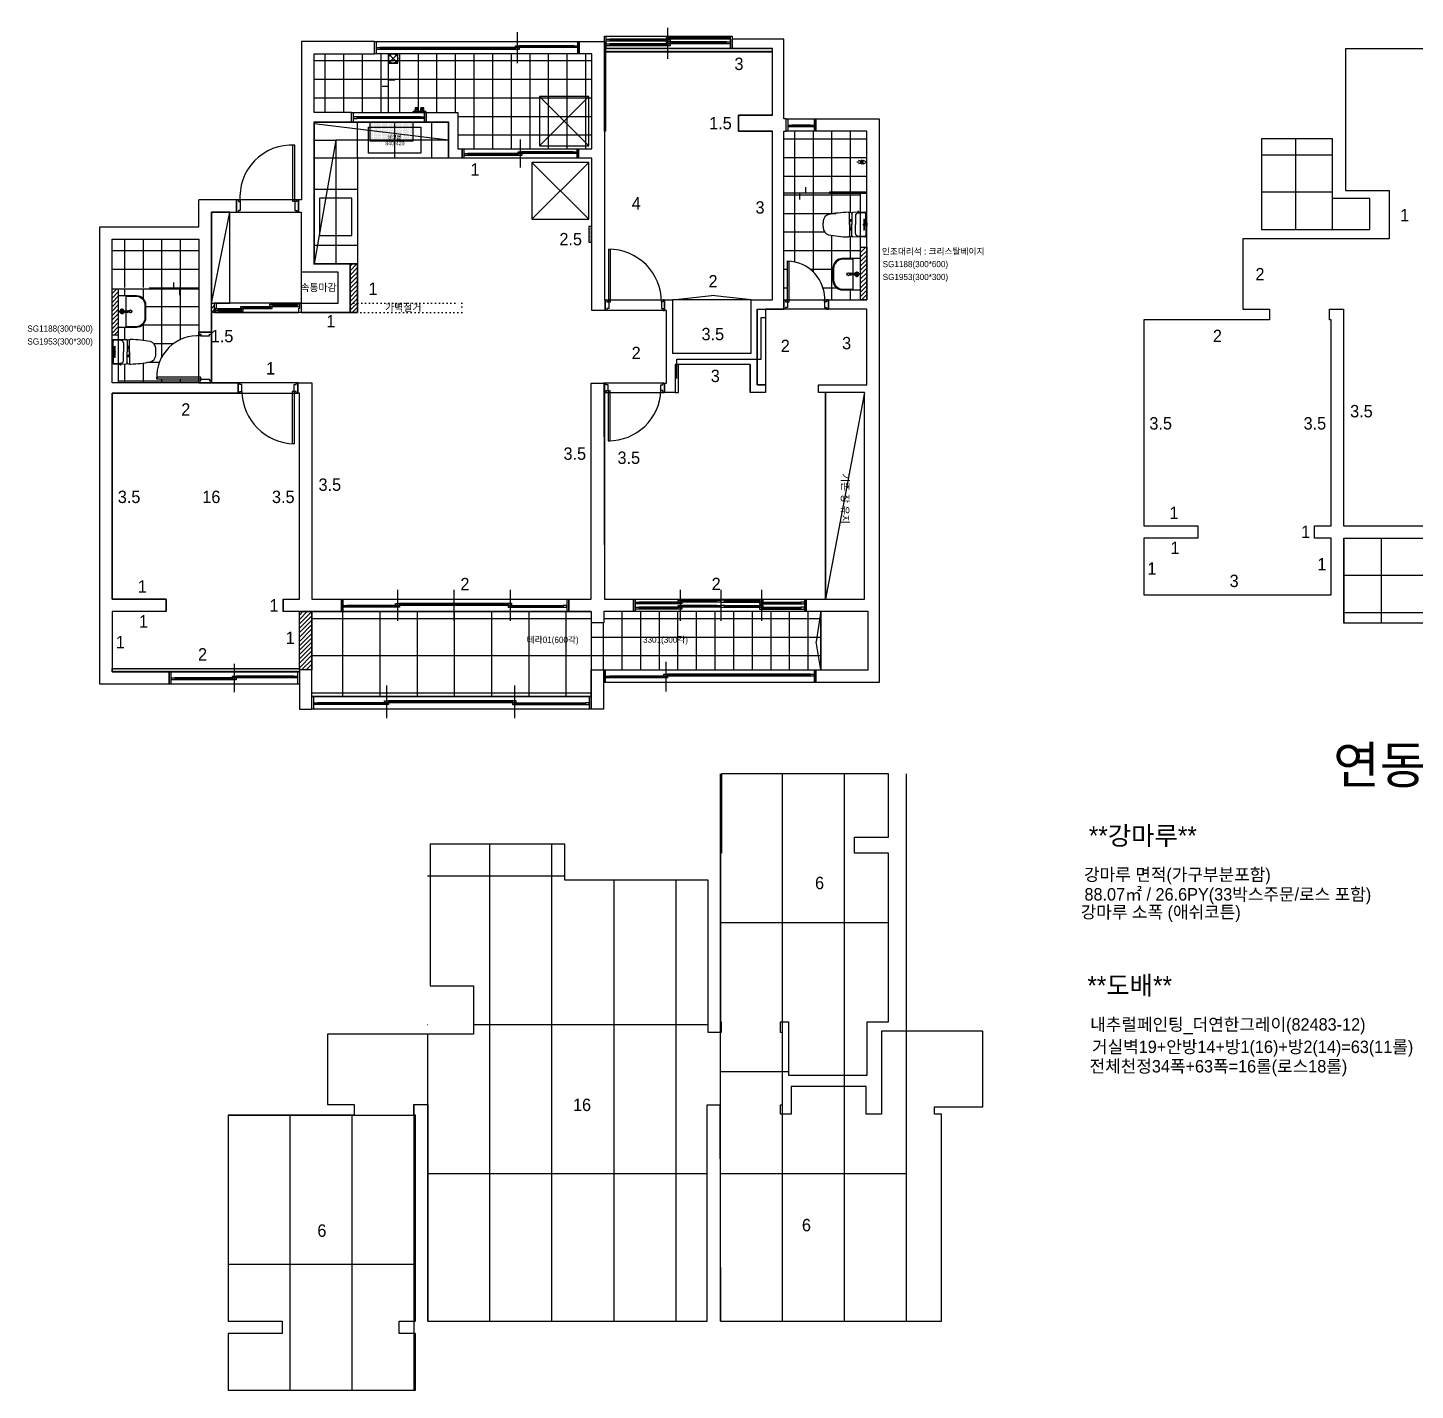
# Model space of a CAD drawing. Header units: inches. Extents: x 88414 to 587042, y -693500 to 27778.
# Drawn here: x 113839 to 136204, y -27474 to -5506 of the extents above; entities that cross this region are included whole.
import ezdxf
from ezdxf.enums import TextEntityAlignment as Align

# ---------------------------------------------------------------- set-up
doc = ezdxf.new("R2010")
doc.units = ezdxf.units.IN
doc.header["$LTSCALE"] = 50
doc.header["$MEASUREMENT"] = 0
for name, pattern in [('DOT', [0.25, 0, -0.25]), ('HID', [2.5, 1.5, -1]), ('HIDDEN', [0.375, 0.25, -0.125])]:
    doc.linetypes.add(name, pattern=pattern)
for name, color, linetype in [('03-TEXT', 3, 'Continuous'), ('03-WAL NEW', 3, 'Continuous'), ('06-FUR', 6, 'Continuous'), ('06-LIGHT', 4, 'Continuous'), ('BATH', 4, 'Continuous'), ('CO-BATH', 6, 'Continuous'), ('fin', 5, 'Continuous'), ('HL', 6, 'HIDDEN'), ('TOILET-1', 6, 'Continuous'), ('면적', 3, 'Continuous'), ('욕실설비', 3, 'Continuous')]:
    doc.layers.add(name, color=color, linetype=linetype)
doc.styles.add('코레일둥고', font='Korail_Round_Gothic_Medium.ttf')
doc.linetypes.add('ZIGZAG', pattern='A,0.0001,-0.2,[131,ltypeshp.shx,S=0.2,R=0,X=-0.2,Y=0],-0.4,[131,ltypeshp.shx,S=0.2,R=180,X=0.2,Y=0],-0.2', length=0.8001)
pattern_1 = [(0, (-117097.75, 801.26), (0, 300), [])]
pattern_2 = [(90, (-117097.75, 801.26), (-300, 2e-14), [])]
pattern_3 = [(45, (-117097.753, 801.26), (-35.35534, 35.35534), [])]

# ---------------------------------------------------------------- blocks, each defined once
blk = doc.blocks.new('A$C004A4CAE')
at = {"layer": 'fin', "color": 6}
for p, q in [((0, 0), (0, 5)), ((200, 15), (10, 15)), ((36, 69), (36, 70)), ((84, 69), (36, 69)), ((51, 63), (36, 63)), ((51, 57), (36, 57)), ((51, 51), (36, 51)), ((36, 23), (36, 45)), ((84, 45), (36, 45)), ((82, 72), (38, 72)), ((82, 21), (38, 21)), ((43, 15), (43, 21)), ((84, 63), (69, 63)), ((84, 57), (69, 57)), ((84, 51), (69, 51)), ((77, 15), (77, 21)), ((84, 69), (84, 70)), ((84, 23), (84, 45)), ((126, 69), (126, 70)), ((174, 69), (126, 69)), ((141, 63), (126, 63)), ((141, 57), (126, 57)), ((141, 51), (126, 51)), ((174, 45), (126, 45)), ((126, 23), (126, 45)), ((172, 72), (128, 72)), ((172, 21), (128, 21)), ((133, 15), (133, 21)), ((174, 63), (159, 63)), ((174, 57), (159, 57)), ((174, 51), (159, 51)), ((167, 15), (167, 21)), ((174, 69), (174, 70)), ((174, 23), (174, 45)), ((210, 0), (210, 5))]:
    blk.add_line(p, q, dxfattribs=at)
for centre, radius, start, end in [((10, 5), 10, 90, 180), ((36, 66), 3, 90, 270), ((36, 60), 3, 90, 270), ((36, 54), 3, 90, 270), ((36, 48), 3, 90, 270), ((38, 70), 2, 90, 180), ((38, 23), 2, 180, 270), ((51, 66), 3, 90, 270), ((51, 60), 3, 90, 270), ((51, 54), 3, 90, 270), ((51, 48), 3, 90, 270), ((69, 66), 3, 270, 90), ((69, 60), 3, 270, 90), ((69, 54), 3, 270, 90), ((69, 48), 3, 270, 90), ((82, 70), 2, 0, 90), ((82, 23), 2, 270, 0), ((84, 66), 3, 270, 90), ((84, 60), 3, 270, 90), ((84, 54), 3, 270, 90), ((84, 48), 3, 270, 90), ((126, 66), 3, 90, 270), ((126, 60), 3, 90, 270), ((126, 54), 3, 90, 270), ((126, 48), 3, 90, 270), ((128, 70), 2, 90, 180), ((128, 23), 2, 180, 270), ((141, 66), 3, 90, 270), ((141, 60), 3, 90, 270), ((141, 54), 3, 90, 270), ((141, 48), 3, 90, 270), ((159, 66), 3, 270, 90), ((159, 60), 3, 270, 90), ((159, 54), 3, 270, 90), ((159, 48), 3, 270, 90), ((172, 70), 2, 0, 90), ((172, 23), 2, 270, 0), ((174, 66), 3, 270, 90), ((174, 60), 3, 270, 90), ((174, 54), 3, 270, 90), ((174, 48), 3, 270, 90), ((200, 5), 10, 0, 90)]:
    blk.add_arc(centre, radius, start, end, dxfattribs=at)
blk = doc.blocks.new('A$C4B2D31F0')
for p, q in [((169, 707), (217, 707)), ((193, 707), (193, 716))]:
    blk.add_line(p, q)
at = {"layer": 'fin', "color": 4}
for p, q in [((185, 691), (20, 691)), ((37, 692), (25, 692)), ((37, 692), (50, 692)), ((201, 691), (366, 691)), ((13, 466), (193, 466)), ((48, 524), (193, 524)), ((338, 524), (193, 524)), ((373, 466), (193, 466)), ((193, 427), (14, 427)), ((193, 427), (372, 427))]:
    blk.add_line(p, q, dxfattribs=at)
for points in [[(20, 691), (8, 691, 0.421209), (-7, 676), (-2, 481, 0.001659)], [(366, 691), (378, 691, -0.421209), (393, 676), (388, 481, -0.001659)], [(13, 466, 0.371724), (-2, 451, 0.003515), (-1, 420, 0.320541)], [(373, 466, -0.371724), (388, 451, -0.003515), (387, 420, -0.320541)]]:
    blk.add_lwpolyline(points, format="xyb", dxfattribs=at)
for centre, radius, start, end in [((20, 675), 16, 90, 179.3116), ((1004, 663), 1000, 179.3116, 185.9437), ((25, 707), 15, 180, 270), ((50, 707), 15, 270, 0), ((366, 675), 16, 0.6884, 90), ((-618, 663), 1000, 354.0563, 0.6884), ((13, 481), 15, 181.3651, 270), ((49, 564), 40, 185.9437, 267.5129), ((336, 564), 40, 272.4871, 354.0563), ((373, 481), 15, 270, 358.6349), ((14, 407), 20, 90, 182.3333), ((2198, 496), 2206, 182.3333, 190.6081), ((-1812, 496), 2206, 349.3919, 357.6667), ((372, 407), 20, 357.6667, 90), ((149, 129), 126, 198.2964, 263.4241), ((193, 406), 406, 261.6993, 270), ((193, 406), 406, 270, 278.3007), ((237, 129), 126, 276.5759, 341.7036)]:
    blk.add_arc(centre, radius, start, end, dxfattribs=at)
at = {"layer": 'HL', "linetype": 'Continuous'}
for p, q in [((169, 697), (169, 707)), ((169, 697), (217, 697)), ((186, 693), (181, 697)), ((182, 686), (186, 693)), ((187, 651), (182, 686)), ((182, 686), (204, 686)), ((186, 693), (200, 693)), ((199, 651), (204, 686)), ((200, 693), (205, 697)), ((204, 686), (200, 693)), ((217, 697), (217, 707)), ((-16, 577), (-16, 565)), ((-12, 581), (-5, 581)), ((-12, 561), (-4, 561)), ((106, 666), (184, 666)), ((106, 659), (185, 659)), ((187, 651), (199, 651)), ((200, 659), (279, 659)), ((201, 666), (279, 666)), ((193, 434), (147, 434)), ((193, 434), (239, 434))]:
    blk.add_line(p, q, dxfattribs=at)
for points in [[(110, 427), (110, 451, -0.414214), (114, 455), (131, 455, -0.414214), (135, 451), (135, 435), (135, 427)], [(276, 427), (276, 451, 0.414214), (272, 455), (255, 455, 0.414214), (251, 451), (251, 435), (251, 427)], [(135, 435), (145, 435, -0.414214), (147, 433), (147, 427)], [(251, 435), (241, 435, 0.414214), (239, 433), (239, 427)]]:
    blk.add_lwpolyline(points, format="xyb", dxfattribs=at)
for centre in [(123, 441), (263, 441)]:
    blk.add_circle(centre, 8, dxfattribs=at)
for centre, radius, start, end in [((-12, 577), 4, 90, 180), ((-12, 565), 4, 180, 270), ((106, 663), 3.5, 90, 270), ((279, 663), 3.5, 270, 90)]:
    blk.add_arc(centre, radius, start, end, dxfattribs=at)
blk = doc.blocks.new('B-003')
blk.add_line((0, 0), (0, -65))
at = {"layer": 'CO-BATH'}
for p, q in [((-252, 0), (-252, -295)), ((252, 0), (-252, 0)), ((252, -295), (252, 0)), ((-102, -445), (102, -445))]:
    blk.add_line(p, q, dxfattribs=at)
at = {"layer": 'CO-BATH', "color": 8}
for p, q in [((-242, -120), (-242, -285)), ((242, -120), (-242, -120)), ((-15, -156), (-15, -161)), ((-15, -161), (14, -161)), ((-14, -151), (-14, -156)), ((-13, -60), (-13, -151)), ((12, -60), (12, -151)), ((13, -151), (13, -156)), ((14, -156), (14, -161)), ((242, -285), (242, -120)), ((-92, -435), (92, -435))]:
    blk.add_line(p, q, dxfattribs=at)
at = {"layer": 'CO-BATH', "color": 251}
for p, q in [((-15, -156), (14, -156)), ((-14, -151), (13, -151))]:
    blk.add_line(p, q, dxfattribs=at)
at = {"layer": 'CO-BATH', "color": 8}
blk.add_circle((0, -195), 25, dxfattribs=at)
at = {"layer": 'CO-BATH', "color": 251}
blk.add_circle((0, -195), 20, dxfattribs=at)
at = {"layer": 'CO-BATH', "color": 8}
for centre, radius, start, end in [((0, -60), 35, 290.9248, 249.0751), ((0, -60), 12.5, 360, 180), ((-92, -285), 150, 180, 270), ((92, -285), 150, 270, 0)]:
    blk.add_arc(centre, radius, start, end, dxfattribs=at)
at = {"layer": 'CO-BATH', "color": 251}
for radius, start, end in [(30, 294.6243, 245.3757), (25, 300, 240), (18, 313.9829, 226.017)]:
    blk.add_arc((0, -60), radius, start, end, dxfattribs=at)
at = {"layer": 'CO-BATH'}
for centre, start, end in [((-102, -295), 180, 270), ((102, -295), 270, 0)]:
    blk.add_arc(centre, 150, start, end, dxfattribs=at)
blk = doc.blocks.new('B-803S')
at = {"layer": 'CO-BATH'}
for p, q in [((7.5, 580), (7.5, 20)), ((12.5, 580), (12.5, 20))]:
    blk.add_line(p, q, dxfattribs=at)
at = {"layer": 'CO-BATH', "color": 8}
blk.add_lwpolyline([(0, 600), (20, 600), (20, 0), (0, 0)], close=True, dxfattribs=at)
at = {"layer": 'CO-BATH'}
for points in [[(0, 600), (0, 570), (5, 570), (5, 580), (15, 580), (15, 570), (20, 570), (20, 600)], [(0, 0), (0, 30), (5, 30), (5, 20), (15, 20), (15, 30), (20, 30), (20, 0)]]:
    blk.add_lwpolyline(points, close=True, dxfattribs=at)
blk = doc.blocks.new('AC-8')
at = {"layer": 'BATH'}
for p, q in [((-51, 54), (0, 143)), ((45, 54), (-51, 54)), ((-25, 47), (-46, 12)), ((-14, 47), (-28, -8)), ((-2, 49), (-2, -11)), ((0, 143), (45, 54)), ((10, 47), (25, -8)), ((22, 47), (43, 12)), ((-31, -16), (-41, -49)), ((-2, -27), (-2, -89)), ((28, -16), (38, -49))]:
    blk.add_line(p, q, dxfattribs=at)
blk = doc.blocks.new('A$C1AC25B95')
at = {"layer": '욕실설비', "color": 8}
for p, q in [((28, 72), (28, 75)), ((53, 74), (53, 75))]:
    blk.add_line(p, q, dxfattribs=at)
at = {"layer": 'TOILET-1', "linetype": 'Continuous', "xscale": 0.873786407766195, "yscale": 0.873786407766195, "zscale": 0.873786407766195, "rotation": 180}
blk.add_blockref('AC-8', (40, 125), dxfattribs=at)
blk = doc.blocks.new('물량')
at = {"layer": '면적'}
h = blk.add_hatch(dxfattribs=at)
h.set_pattern_fill('_USER', color=8, scale=300, double=1, pattern_type=0)
h.set_pattern_definition([(0, (7935, 10165), (0, 300), []), (90, (7935, 10165), (-300, 2e-14), [])])
h.paths.add_polyline_path([(7935, 10165), (3455, 10165), (3455, 9220), (5775, 9220), (5775, 8630), (7935, 8630)])
h = blk.add_hatch(dxfattribs=at)
h.set_pattern_fill('INSUL', color=8, scale=50, angle=-90, double=1)
h.set_pattern_definition([(270, (1396.258, 138137.753), (18.75, -3e-15), []), (270, (1402.508, 138137.753), (18.75, -3e-15), [6.25, -6.25]), (270, (1408.758, 138137.753), (18.75, -3e-15), [6.25, -6.25])])
h.paths.add_polyline_path([(10845, 10195), (10845, 10250), (8153, 10250), (8153, 10195)])
at = {"layer": '면적', "ltscale": 0.56}
h = blk.add_hatch(dxfattribs=at)
h.set_pattern_fill('DOTS', color=8, scale=300, angle=90)
h.set_pattern_definition([(90, (129732.947, 9091.217), (-18.75, 9.375), [0, -18.75])])
h.paths.add_polyline_path([(5055, 8760), (5055, 9060), (4355, 9060), (4355, 8760)])
at = {"layer": '면적'}
h = blk.add_hatch(dxfattribs=at)
h.set_pattern_fill('_USER', color=8, scale=300, pattern_type=0)
h.set_pattern_definition(pattern_1)
h.paths.add_polyline_path([(12365, 8415), (12304, 8384), (12304, 8450), (12365, 8415), (12365, 8915), (11545, 8915), (11065, 8915), (11025, 8915), (11025, 7915), (11765, 7915), (11765, 7935), (12365, 7935)])
h.paths.add_polyline_path([(12265, 7915), (11765, 7915), (11025, 7915), (11025, 6195), (11085, 6195), (11085, 6819, -0.418034), (11686, 6195), (11745, 6195), (12265, 6195), (12265, 6358), (11970, 6358, -0.414214), (11820, 6508), (11820, 6712, -0.414214), (11970, 6862), (12265, 6862), (12265, 7045), (12265, 7212), (12138, 7215, -0.407252), (12124, 7230, -0.420239), (12106, 7215, -0.003215), (12078, 7216, -0.200323), (12064, 7211, -0.036121), (11747, 7247, -0.292078), (11662, 7351, -0.036235), (11658, 7410, -0.036235), (11662, 7469, -0.292078), (11747, 7573, -0.036121), (12064, 7609, -0.200323), (12078, 7604, -0.003215), (12106, 7605, -0.420239), (12124, 7590, -0.407252), (12138, 7605), (12219, 7607), (12219, 7615, -0.414214), (12223, 7619), (12235, 7619, -0.414214), (12239, 7615), (12239, 7608), (12265, 7608)])
h = blk.add_hatch(dxfattribs=at)
h.set_pattern_fill('_USER', color=8, scale=300, angle=90, pattern_type=0)
h.set_pattern_definition(pattern_2)
h.paths.add_polyline_path([(12265, 7915), (11765, 7915), (11025, 7915), (11025, 6195), (11085, 6195), (11085, 6819, -0.418034), (11686, 6195), (11745, 6195), (12265, 6195), (12265, 6358), (11970, 6358, -0.414214), (11820, 6508), (11820, 6712, -0.414214), (11970, 6862), (12265, 6862), (12265, 7045), (12265, 7212), (12138, 7215, -0.407252), (12124, 7230, -0.420239), (12106, 7215, -0.003215), (12078, 7216, -0.200323), (12064, 7211, -0.036121), (11747, 7247, -0.292078), (11662, 7351, -0.036235), (11658, 7410, -0.036235), (11662, 7469, -0.292078), (11747, 7573, -0.036121), (12064, 7609, -0.200323), (12078, 7604, -0.003215), (12106, 7605, -0.420239), (12124, 7590, -0.407252), (12138, 7605), (12219, 7607), (12219, 7615, -0.414214), (12223, 7619), (12235, 7619, -0.414214), (12239, 7615), (12239, 7608), (12265, 7608)])
h.paths.add_polyline_path([(12365, 8415), (12304, 8384), (12304, 8450), (12365, 8415), (12365, 8915), (11545, 8915), (11065, 8915), (11025, 8915), (11025, 7915), (11765, 7915), (11765, 7935), (12365, 7935)])
h = blk.add_hatch(dxfattribs=at)
h.set_pattern_fill('_USER', color=8, scale=300, pattern_type=0)
h.set_pattern_definition(pattern_1)
h.paths.add_polyline_path([(1600, 7175), (200, 7175), (200, 6775), (261, 6810), (261, 6744), (200, 6775), (200, 6395), (800, 6395), (800, 6375), (1600, 6375)])
h.paths.add_polyline_path([(1600, 6375), (800, 6375), (300, 6375), (300, 6262), (595, 6262, -0.414214), (745, 6112), (745, 5907, -0.414214), (595, 5757), (300, 5757), (300, 5625), (300, 5558), (427, 5555, -0.407252), (441, 5540, -0.420239), (459, 5555, -0.003215), (487, 5554, -0.200323), (501, 5559, -0.036121), (818, 5523, -0.292078), (903, 5419, -0.036235), (907, 5360, -0.036235), (903, 5301, -0.292078), (818, 5197, -0.036121), (501, 5161, -0.200323), (487, 5166, -0.003215), (459, 5165, -0.420239), (441, 5180, -0.407252), (427, 5165), (346, 5163), (346, 5155, -0.414214), (342, 5151), (330, 5151, -0.414214), (326, 5155), (326, 5162), (300, 5162), (300, 4860), (1600, 4860), (1600, 4920), (920, 4920), (920, 4930, -0.438979), (1600, 5617), (1600, 5675)])
h = blk.add_hatch(dxfattribs=at)
h.set_pattern_fill('_USER', color=8, scale=300, angle=90, pattern_type=0)
h.set_pattern_definition(pattern_2)
h.paths.add_polyline_path([(1600, 6375), (300, 6375), (300, 6262), (595, 6262, -0.414214), (745, 6112), (745, 5907, -0.414214), (595, 5757), (300, 5757), (300, 5625), (300, 5558), (427, 5555, -0.407252), (441, 5540, -0.420239), (459, 5555, -0.003215), (487, 5554, -0.200323), (501, 5559, -0.036121), (818, 5523, -0.292078), (903, 5419, -0.036235), (907, 5360, -0.036235), (903, 5301, -0.292078), (818, 5197, -0.036121), (501, 5161, -0.200323), (487, 5166, -0.003215), (459, 5165, -0.420239), (441, 5180, -0.407252), (427, 5165), (346, 5163), (346, 5151), (326, 5151), (326, 5162), (300, 5162), (300, 4860), (1600, 4860), (1600, 4920), (920, 4920), (920, 4930, -0.438979), (1600, 5617), (1600, 5675)])
h.paths.add_polyline_path([(1600, 7175), (200, 7175), (200, 6775), (261, 6810), (261, 6744), (200, 6775), (200, 6395), (800, 6395), (800, 6375), (1600, 6375)])
at = {"layer": '면적', "ltscale": 0.56}
h = blk.add_hatch(dxfattribs=at)
h.set_pattern_fill('DOTS', color=8, scale=150)
h.set_pattern_definition([(360, (7950.609, -55311.473), (4.6875, 9.375), [0, -9.375])])
h.paths.add_polyline_path([(7885, 7127), (7935, 7127), (7935, 7378), (7885, 7378)])
at = {"layer": '면적'}
h = blk.add_hatch(dxfattribs=at)
h.set_pattern_fill('_USER', color=8, scale=50, angle=45, pattern_type=0)
h.set_pattern_definition([(45, (-104932.753, 2341.26), (-35.35534, 35.35534), [])])
h.paths.add_polyline_path([(12365, 6195), (12265, 6195), (12265, 7045), (12365, 7045)])
h = blk.add_hatch(dxfattribs=at)
h.set_pattern_fill('_USER', color=8, scale=50, angle=45, pattern_type=0)
h.set_pattern_definition(pattern_3)
h.paths.add_polyline_path([(4155, 6775), (4035, 6775), (4035, 5995), (4155, 5995)])
h = blk.add_hatch(dxfattribs=at)
h.set_pattern_fill('_USER', color=8, scale=50, angle=45, pattern_type=0)
h.set_pattern_definition(pattern_3)
h.paths.add_polyline_path([(200, 6375), (300, 6375), (300, 5625), (200, 5625)])
h = blk.add_hatch(dxfattribs=at)
h.set_pattern_fill('_USER', color=8, scale=50, angle=45, pattern_type=0)
h.set_pattern_definition(pattern_3)
h.paths.add_polyline_path([(1847, 5995), (1800, 5995), (1800, 6145), (1847, 6145)])
h = blk.add_hatch(dxfattribs=at)
h.set_pattern_fill('_USER', color=8, scale=50, angle=45, pattern_type=0)
h.set_pattern_definition(pattern_3)
h.paths.add_polyline_path([(3420, 230), (3220, 230), (3220, 1170), (3420, 1170)])
h = blk.add_hatch(dxfattribs=at)
h.set_pattern_fill('_USER', color=8, scale=600, double=1, pattern_type=0)
h.set_pattern_definition([(0, (7920, 1170), (0, 600), []), (90, (7920, 1170), (-600, 4e-14), [])])
h.paths.add_polyline_path([(7920, 1170), (7920, -200), (3420, -200), (3420, 1170)])
h = blk.add_hatch(dxfattribs=at)
h.set_pattern_fill('_USER', color=8, scale=300, double=1, pattern_type=0)
h.set_pattern_definition([(0, (7920, 1170), (0, 300), []), (90, (7920, 1170), (-300, 2e-14), [])])
h.paths.add_polyline_path([(8125, 990), (7920, 990), (7920, 230), (11625, 230), (11625, 1170), (8125, 1170)])
h = blk.add_hatch(dxfattribs=at)
h.set_pattern_fill('INSUL', color=8, scale=50, double=1)
h.set_pattern_definition([(0, (-117097.753, 801.258), (0, 18.75), []), (0, (-117097.753, 807.508), (0, 18.75), [6.25, -6.25]), (0, (-117097.753, 813.758), (0, 18.75), [6.25, -6.25])])
h.paths.add_polyline_path([(200, 255), (3220, 255), (3220, 200), (200, 200)])
at = {"layer": '면적', "color": 8}
for p, q in [((6730, 10515), (6730, 10015)), ((9155, 10584), (9155, 10084)), ((4430, 10365), (3255, 10365)), ((3255, 10365), (3255, 7810)), ((4430, 10365), (7730, 10365)), ((4430, 10165), (4430, 10365)), ((4430, 10165), (4430, 10365)), ((4460, 10165), (4460, 10365)), ((7640, 10295), (6760, 10295)), ((7700, 10365), (7700, 10165)), ((7730, 10365), (7730, 10165)), ((8135, 10450), (10195, 10450)), ((8135, 10250), (8135, 10450)), ((8165, 10250), (8165, 10450)), ((9135, 10399), (8225, 10399)), ((8225, 10384), (9135, 10384)), ((9135, 10369), (8225, 10369)), ((9135, 10325), (8225, 10325)), ((8225, 10310), (9135, 10310)), ((9135, 10295), (8225, 10295)), ((10105, 10429), (9195, 10429)), ((9195, 10414), (10105, 10414)), ((10105, 10399), (9195, 10399)), ((10105, 10355), (9195, 10355)), ((9195, 10340), (10105, 10340)), ((10105, 10325), (9195, 10325)), ((10165, 10450), (10165, 10250)), ((10195, 10450), (10195, 10250)), ((10195, 10250), (10195, 10400)), ((11025, 10400), (10195, 10400)), ((11025, 9115), (11025, 10400)), ((3455, 9220), (3455, 10165)), ((3455, 10165), (4430, 10165)), ((7730, 10165), (4430, 10165)), ((6700, 10265), (4520, 10265)), ((4520, 10250), (6700, 10250)), ((6700, 10235), (4520, 10235)), ((4655, 10015), (4805, 10165)), ((4655, 10165), (4805, 10015)), ((4655, 9220), (4655, 10165)), ((6760, 10280), (7640, 10280)), ((7640, 10265), (6760, 10265)), ((10195, 10250), (8135, 10250)), ((7885, 9475), (7090, 8680)), ((7090, 9475), (7885, 8680)), ((4060, 9220), (3455, 9220)), ((4060, 9220), (5260, 9220)), ((4060, 9060), (4060, 9220)), ((4060, 9060), (4060, 9220)), ((4090, 9060), (4090, 9220)), ((5230, 9220), (5230, 9060)), ((5260, 9220), (5260, 9060)), ((10845, 9175), (10295, 9175)), ((10295, 9175), (10295, 8915)), ((3455, 6775), (3455, 9060)), ((3455, 9060), (4060, 9060)), ((5260, 9060), (4060, 9060)), ((5170, 9150), (4150, 9150)), ((4150, 9135), (5170, 9135)), ((5170, 9120), (4150, 9120)), ((4155, 8480), (4155, 9060)), ((4755, 8480), (4755, 9060)), ((5355, 8480), (5355, 9060)), ((11065, 9115), (11025, 9115)), ((11065, 9115), (11545, 9115)), ((11065, 8915), (11065, 9115)), ((11065, 8915), (11065, 9115)), ((11095, 8915), (11095, 9115)), ((11455, 9015), (11155, 9015)), ((11155, 9000), (11455, 9000)), ((11455, 8985), (11155, 8985)), ((11515, 9115), (11515, 8915)), ((11545, 9115), (11545, 8915)), ((6777, 8780), (6777, 8330)), ((10295, 8915), (10845, 8915)), ((11025, 8915), (11065, 8915)), ((11545, 8915), (11065, 8915)), ((3145, 8690), (3115, 8690)), ((3115, 7780), (3115, 8689)), ((3145, 7780), (3145, 8690)), ((5845, 8630), (7720, 8630)), ((5845, 8480), (5845, 8630)), ((5875, 8480), (5875, 8630)), ((6747, 8555), (5935, 8555)), ((5935, 8540), (6747, 8540)), ((6747, 8525), (5935, 8525)), ((7630, 8585), (6807, 8585)), ((6807, 8570), (7630, 8570)), ((7630, 8555), (6807, 8555)), ((7690, 8630), (7690, 8480)), ((7720, 8630), (7720, 8480)), ((4155, 8480), (3455, 8480)), ((7720, 8480), (5845, 8480)), ((6963, 7498), (7885, 8410)), ((6963, 8410), (7885, 7498)), ((4155, 7975), (3455, 7975)), ((12265, 7045), (12265, 7915)), ((3205, 7810), (2205, 7810)), ((2205, 7810), (2205, 7610)), ((2205, 7610), (3205, 7610)), ((3145, 7780), (3115, 7780)), ((3205, 7610), (3205, 7810)), ((3205, 7810), (3205, 7610)), ((3255, 7810), (3205, 7810)), ((3205, 7810), (3205, 7610)), ((3205, 7610), (3245, 7610)), ((3245, 7610), (3245, 5995)), ((4155, 7075), (3455, 7075)), ((8205, 6165), (8205, 7015)), ((8235, 6165), (8235, 7014)), ((4035, 6775), (3455, 6775)), ((4035, 5995), (4035, 6775)), ((11075, 6820), (11105, 6820)), ((11085, 6165), (11085, 6820)), ((11115, 6165), (11115, 6819)), ((9235, 6195), (9862, 6267)), ((10500, 6195), (9867, 6267)), ((3245, 6145), (1847, 6145)), ((1882, 6063), (1882, 6061)), ((1917, 6056), (2273, 6056)), ((2273, 6056), (2771, 6056)), ((2318, 6091), (2771, 6091)), ((2785, 6126), (3179, 6126)), ((2785, 6091), (3179, 6091)), ((8135, 6195), (9105, 6195)), ((8205, 6165), (8235, 6165)), ((9105, 6195), (9105, 6025)), ((9105, 6025), (9105, 6195)), ((9105, 6195), (9235, 6195)), ((10500, 6195), (9235, 6195)), ((10600, 6045), (11025, 6045)), ((11025, 6045), (11025, 6195)), ((11025, 6195), (11745, 6195)), ((11025, 6195), (11025, 6045)), ((11745, 6045), (11025, 6045)), ((11085, 6165), (11115, 6165)), ((11745, 6195), (11745, 6045)), ((1867, 5995), (3210, 5995)), ((1917, 6021), (2273, 6021)), ((3245, 5995), (4035, 5995)), ((9105, 6025), (8135, 6025)), ((9135, 6025), (9105, 6025)), ((300, 5625), (300, 4860)), ((1600, 4860), (1600, 5675)), ((1600, 5675), (1800, 5675)), ((1800, 5675), (1800, 5645)), ((1800, 4860), (1800, 5675)), ((920, 4920), (920, 4950)), ((1630, 4950), (921, 4950)), ((1630, 4920), (1630, 4950)), ((1630, 4920), (920, 4920)), ((1800, 4860), (1600, 4860)), ((1600, 4860), (1800, 4860)), ((1800, 4890), (1800, 4860)), ((3195, 4860), (2230, 4860)), ((2230, 4860), (2230, 4690)), ((2230, 4690), (2230, 4860)), ((3105, 4720), (3105, 3875)), ((3135, 4720), (3105, 4720)), ((3135, 4720), (3135, 3874)), ((3195, 4690), (3195, 4860)), ((9095, 4855), (8125, 4855)), ((8135, 4705), (9105, 4705)), ((8195, 4735), (8195, 3926)), ((8195, 4735), (8225, 4735)), ((8225, 4735), (8225, 3926)), ((9105, 4705), (9105, 4855)), ((2230, 4690), (3195, 4690)), ((3135, 3874), (3105, 3874)), ((8195, 3926), (8225, 3926)), ((1070, 1170), (1070, 1370)), ((2955, 1370), (2955, 1170)), ((3895, 1370), (7560, 1370)), ((3895, 1170), (3895, 1370)), ((3925, 1170), (3925, 1370)), ((4800, 1520), (4800, 1020)), ((5708, 1520), (5708, 1020)), ((6615, 1520), (6615, 1020)), ((7530, 1370), (7530, 1170)), ((7560, 1370), (7560, 1170)), ((8605, 1370), (11390, 1370)), ((8605, 1170), (8605, 1370)), ((8635, 1170), (8635, 1370)), ((9355, 1520), (9355, 1020)), ((9950, 1355), (9385, 1355)), ((10010, 1520), (10010, 1020)), ((10070, 1355), (10635, 1355)), ((10665, 1520), (10665, 1020)), ((11360, 1370), (11360, 1170)), ((11390, 1370), (11390, 1170)), ((7560, 1170), (3895, 1170)), ((4770, 1270), (3985, 1270)), ((3985, 1255), (4770, 1255)), ((4770, 1240), (3985, 1240)), ((6585, 1300), (4830, 1300)), ((4830, 1285), (6585, 1285)), ((6585, 1270), (4830, 1270)), ((6645, 1270), (7470, 1270)), ((7470, 1255), (6645, 1255)), ((6645, 1240), (7470, 1240)), ((7920, 1170), (7920, 990)), ((8125, 1170), (8125, 990)), ((11390, 1170), (8605, 1170)), ((9325, 1325), (8695, 1325)), ((8695, 1310), (9325, 1310)), ((9325, 1295), (8695, 1295)), ((9325, 1240), (8695, 1240)), ((8695, 1225), (9325, 1225)), ((9325, 1210), (8695, 1210)), ((9385, 1340), (9950, 1340)), ((9950, 1325), (9385, 1325)), ((9950, 1270), (9385, 1270)), ((9385, 1255), (9950, 1255)), ((9950, 1240), (9385, 1240)), ((10635, 1340), (10070, 1340)), ((10070, 1325), (10635, 1325)), ((10070, 1270), (10635, 1270)), ((10635, 1255), (10070, 1255)), ((10070, 1240), (10635, 1240)), ((10695, 1325), (11300, 1325)), ((11300, 1310), (10695, 1310)), ((10695, 1295), (11300, 1295)), ((10695, 1240), (11300, 1240)), ((11300, 1225), (10695, 1225)), ((10695, 1210), (11300, 1210)), ((11626, 1175), (11551, 685)), ((8125, 990), (7920, 990)), ((11625, 230), (11551, 685)), ((2170, 330), (2170, -130)), ((3220, 230), (3220, 10)), ((8125, 230), (11545, 230)), ((8125, 30), (8125, 230)), ((8155, 30), (8155, 230)), ((9125, 360), (9125, -120)), ((11515, 230), (11515, 30)), ((11545, 230), (11545, 30)), ((1120, 200), (3220, 200)), ((1120, 0), (1120, 200)), ((1150, 0), (1150, 200)), ((2140, 100), (1210, 100)), ((1210, 85), (2140, 85)), ((2140, 70), (1210, 70)), ((3130, 130), (2200, 130)), ((2200, 115), (3130, 115)), ((3130, 100), (2200, 100)), ((3190, 200), (3190, 0)), ((11545, 30), (8125, 30)), ((9095, 130), (8215, 130)), ((8215, 115), (9095, 115)), ((9095, 100), (8215, 100)), ((11455, 160), (9155, 160)), ((9155, 145), (11455, 145)), ((11455, 130), (9155, 130)), ((3220, 0), (1120, 0)), ((3420, -200), (7920, -200)), ((3420, -400), (3420, -200)), ((3450, -400), (3450, -200)), ((4623, -20), (4623, -550)), ((6684, -20), (6684, -550)), ((7890, -200), (7890, -400)), ((7920, -200), (7920, -400)), ((7920, -400), (3420, -400)), ((4593, -300), (3510, -300)), ((3510, -315), (4593, -315)), ((4593, -330), (3510, -330)), ((6654, -270), (4653, -270)), ((4653, -285), (6654, -285)), ((6654, -300), (4653, -300)), ((6714, -300), (7830, -300)), ((7830, -315), (6714, -315)), ((6714, -330), (7830, -330))]:
    blk.add_line(p, q, dxfattribs=at)
for points in [[(6700, 10265), (6700, 10295), (6760, 10295), (6760, 10265)], [(7640, 10265), (7640, 10295), (7700, 10295), (7700, 10265)], [(7730, 10165), (7730, 10365), (8135, 10365), (8135, 6195), (8145, 6195), (8145, 6025), (7935, 6025), (7935, 8480), (7720, 8480), (7720, 8630), (7935, 8630), (7935, 10165)], [(8165, 10369), (8165, 10399), (8225, 10399), (8225, 10369)], [(8165, 10295), (8165, 10325), (8225, 10325), (8225, 10295)], [(9135, 10399), (9135, 10429), (9195, 10429), (9195, 10399)], [(9135, 10369), (9135, 10399), (9195, 10399), (9195, 10369)], [(9135, 10325), (9135, 10355), (9195, 10355), (9195, 10325)], [(9135, 10295), (9135, 10325), (9195, 10325), (9195, 10295)], [(10105, 10399), (10105, 10429), (10165, 10429), (10165, 10399)], [(10105, 10325), (10105, 10355), (10165, 10355), (10165, 10325)], [(4460, 10235), (4460, 10265), (4520, 10265), (4520, 10235)], [(4655, 10015), (4805, 10015), (4805, 10165), (4655, 10165)], [(6700, 10235), (6700, 10265), (6760, 10265), (6760, 10235)], [(8135, 10250), (8153, 10250), (8153, 8915), (8135, 8915)], [(7090, 8680), (7885, 8680), (7885, 9475), (7090, 9475)], [(5845, 8630), (5845, 8480), (5625, 8480), (5625, 9060), (5260, 9060), (5260, 9220), (5775, 9220), (5775, 8630)], [(4150, 9120), (4150, 9150), (4090, 9150), (4090, 9120)], [(5175, 8560), (4335, 8560), (4335, 8980), (5175, 8980)], [(5055, 8760), (5055, 9060), (4355, 9060), (4355, 8760)], [(5170, 9120), (5170, 9150), (5230, 9150), (5230, 9120)], [(11095, 8985), (11095, 9015), (11155, 9015), (11155, 8985)], [(11455, 8985), (11455, 9015), (11515, 9015), (11515, 8985)], [(5875, 8525), (5875, 8555), (5935, 8555), (5935, 8525)], [(6747, 8555), (6747, 8585), (6807, 8585), (6807, 8555)], [(6747, 8525), (6747, 8555), (6807, 8555), (6807, 8525)], [(7630, 8555), (7630, 8585), (7690, 8585), (7690, 8555)], [(6963, 8410), (6963, 7498), (7885, 7498), (7885, 8410)], [(3544, 7836), (3544, 7236), (4066, 7236), (4066, 7836)], [(7885, 7127), (7935, 7127), (7935, 7378), (7885, 7378)], [(4155, 6775), (4035, 6775), (4035, 5995), (4155, 5995)], [(1847, 5995), (1800, 5995), (1800, 6145), (1847, 6145)], [(1872, 6056), (1917, 6056), (1917, 6044), (1910, 6042), (1910, 6035), (1917, 6032), (1917, 6021), (1872, 6021)], [(2273, 6091), (2318, 6091), (2318, 6079), (2311, 6077), (2311, 6070), (2318, 6068), (2318, 6056), (2273, 6056)], [(2273, 6032), (2273, 6021), (2314, 6021), (2314, 6056), (2273, 6056), (2273, 6044), (2280, 6042), (2280, 6035)], [(2741, 6126), (2785, 6126), (2785, 6114), (2779, 6112), (2779, 6105), (2785, 6103), (2785, 6091), (2741, 6091)], [(2741, 6068), (2741, 6056), (2782, 6056), (2782, 6091), (2741, 6091), (2741, 6079), (2747, 6077), (2747, 6070)], [(3179, 6103), (3179, 6091), (3220, 6091), (3220, 6126), (3179, 6126), (3179, 6114), (3185, 6112), (3185, 6105)], [(10730, 4825), (10600, 4825), (10600, 6045), (10730, 6045)], [(9325, 1325), (9325, 1355), (9385, 1355), (9385, 1325)], [(9950, 1325), (9950, 1355), (10010, 1355), (10010, 1325)], [(10070, 1325), (10070, 1355), (10010, 1355), (10010, 1325)], [(10695, 1325), (10695, 1355), (10635, 1355), (10635, 1325)], [(3420, 230), (3220, 230), (3220, 1170), (3420, 1170)], [(3925, 1240), (3925, 1270), (3985, 1270), (3985, 1240)], [(4770, 1270), (4770, 1300), (4830, 1300), (4830, 1270)], [(4770, 1240), (4770, 1270), (4830, 1270), (4830, 1240)], [(5678, 1270), (5678, 1300), (5738, 1300), (5738, 1270)], [(6645, 1270), (6645, 1300), (6585, 1300), (6585, 1270)], [(6645, 1240), (6645, 1270), (6585, 1270), (6585, 1240)], [(7530, 1240), (7530, 1270), (7470, 1270), (7470, 1240)], [(8635, 1295), (8635, 1325), (8695, 1325), (8695, 1295)], [(8635, 1210), (8635, 1240), (8695, 1240), (8695, 1210)], [(9325, 1295), (9325, 1325), (9385, 1325), (9385, 1295)], [(9325, 1240), (9325, 1270), (9385, 1270), (9385, 1240)], [(9325, 1210), (9325, 1240), (9385, 1240), (9385, 1210)], [(9950, 1240), (9950, 1270), (10010, 1270), (10010, 1240)], [(10070, 1240), (10070, 1270), (10010, 1270), (10010, 1240)], [(10695, 1295), (10695, 1325), (10635, 1325), (10635, 1295)], [(10695, 1240), (10695, 1270), (10635, 1270), (10635, 1240)], [(10695, 1210), (10695, 1240), (10635, 1240), (10635, 1210)], [(11360, 1295), (11360, 1325), (11300, 1325), (11300, 1295)], [(11360, 1210), (11360, 1240), (11300, 1240), (11300, 1210)], [(12385, 1170), (11625, 1170), (11625, 230), (12385, 230)], [(200, 255), (3220, 255), (3220, 200), (200, 200)], [(3220, -400), (3420, -400), (3420, -200), (3420, 230), (3220, 230), (3220, 10)], [(7920, 230), (8125, 230), (8125, 30), (8120, 30), (8120, -400), (7920, -400), (7920, -200)], [(1150, 70), (1150, 100), (1210, 100), (1210, 70)], [(2140, 100), (2140, 130), (2200, 130), (2200, 100)], [(2140, 70), (2140, 100), (2200, 100), (2200, 70)], [(3130, 100), (3130, 130), (3190, 130), (3190, 100)], [(8155, 100), (8155, 130), (8215, 130), (8215, 100)], [(9095, 130), (9095, 160), (9155, 160), (9155, 130)], [(9095, 100), (9095, 130), (9155, 130), (9155, 100)], [(11455, 130), (11455, 160), (11515, 160), (11515, 130)], [(3450, -330), (3450, -300), (3510, -300), (3510, -330)], [(4593, -300), (4593, -270), (4653, -270), (4653, -300)], [(4593, -330), (4593, -300), (4653, -300), (4653, -330)], [(6714, -300), (6714, -270), (6654, -270), (6654, -300)], [(6714, -330), (6714, -300), (6654, -300), (6654, -330)], [(7890, -330), (7890, -300), (7830, -300), (7830, -330)]]:
    blk.add_lwpolyline(points, close=True, dxfattribs=at)
for points in [[(10845, 10195), (10845, 10250), (8153, 10250), (8153, 10195), (10845, 10195)], [(10845, 9175), (10845, 10250), (10195, 10250)], [(4555, 9642), (4655, 9642), (4655, 9742), (4755, 9742)], [(5625, 9060), (5625, 8480), (4155, 8480), (4155, 6775), (4035, 6775), (4035, 6775), (3455, 6775), (3455, 9060), (5625, 9060)], [(5625, 8770), (3805, 8770), (3805, 6775), (3455, 6775), (3455, 9060), (5625, 9060), (5625, 8770), (3455, 9034), (3455, 8770), (3805, 8770), (3455, 6775)], [(12565, 30), (11545, 30), (11545, 230), (12385, 230), (12385, 1170), (11390, 1170), (11390, 1370), (12330, 1370), (12330, 4705), (11585, 4705), (11585, 4825), (12365, 4825), (12365, 6045), (11745, 6045), (11745, 6195), (12365, 6195), (12365, 8915), (11545, 8915), (11545, 9115), (12565, 9115), (12565, 30)], [(9235, 6195), (9235, 5335), (10500, 5335), (10500, 6045), (10500, 6195), (10845, 6195), (10845, 8915)], [(11025, 6195), (11025, 6045), (11025, 8915)], [(12365, 7915), (11025, 7915)], [(11378, 8015), (11378, 7915), (11278, 7915), (11278, 7815)], [(1070, 1170), (1070, 1370), (1070, 1170), (200, 1170), (200, 200), (1120, 200), (1120, 0), (0, 0), (0, 7375), (1600, 7375), (1600, 7810)], [(1070, 1370), (200, 1370), (200, 4690), (2230, 4690), (2230, 4860), (200, 4860), (200, 7175), (1600, 7175), (1600, 5675), (1800, 5675), (1800, 7610), (2205, 7610), (2205, 7810), (1600, 7810)], [(1800, 6145), (2100, 6145), (2100, 7610), (1800, 7610), (1800, 6140), (2100, 7610)], [(2205, 7810), (2235, 7810), (2235, 7780), (2265, 7780), (2265, 7640), (2235, 7640), (2235, 7610), (2205, 7610), (2205, 7810)], [(3205, 7810), (3175, 7810), (3175, 7780), (3145, 7780), (3145, 7640), (3175, 7640), (3175, 7610), (3205, 7610), (3205, 7810)], [(12365, 6195), (12265, 6195), (12265, 7045), (12365, 7045), (12365, 6195)], [(3245, 6145), (3845, 6145), (3845, 6645), (3245, 6645)], [(200, 6375), (1600, 6375)], [(200, 6375), (300, 6375), (300, 5625), (200, 5625), (200, 6375)], [(1187, 6475), (1187, 6375), (1287, 6375), (1287, 6275)], [(1847, 6140), (1847, 5995), (1867, 5995), (1867, 6061), (1882, 6061), (1882, 6145), (1847, 6145), (1847, 6140)], [(2269, 6036), (1912, 6036), (1912, 6041), (2269, 6041), (2269, 6036), (2269, 6041)], [(1917, 6045), (1920, 6043), (1920, 6042), (1921, 6041)], [(2273, 6045), (2270, 6043), (2269, 6042), (2269, 6041)], [(2318, 6080), (2321, 6079), (2321, 6077), (2322, 6076)], [(2318, 6067), (2321, 6068), (2321, 6069), (2322, 6071)], [(2737, 6071), (2322, 6071), (2322, 6076), (2737, 6076), (2737, 6071), (2737, 6076)], [(2741, 6080), (2738, 6079), (2737, 6077), (2737, 6076)], [(2741, 6067), (2738, 6068), (2737, 6069), (2737, 6071)], [(2785, 6115), (2789, 6114), (2789, 6112), (2790, 6111)], [(2785, 6102), (2789, 6103), (2789, 6104), (2790, 6106)], [(3175, 6106), (2790, 6106), (2790, 6111), (3175, 6111), (3175, 6106), (3175, 6111)], [(3179, 6115), (3176, 6114), (3175, 6112), (3175, 6111)], [(3179, 6102), (3176, 6103), (3175, 6104), (3175, 6106)], [(3245, 5995), (3245, 5995), (3210, 5995), (3210, 6063), (3225, 6063), (3225, 6145), (3245, 6145), (3245, 5995)], [(8145, 6195), (8175, 6195), (8175, 6165), (8205, 6165), (8205, 6055), (8175, 6055), (8175, 6025), (8145, 6025), (8145, 6195)], [(9105, 6195), (9085, 6195), (9085, 6165), (9055, 6165), (9055, 6055), (9085, 6055), (9085, 6025), (9105, 6025), (9105, 6195)], [(10600, 6045), (10600, 4825), (10730, 4825), (10730, 4705), (10485, 4705)], [(11025, 6195), (11055, 6195), (11055, 6165), (11085, 6165), (11085, 6075), (11055, 6075), (11055, 6045), (11025, 6045), (11025, 6195)], [(11745, 6195), (11715, 6195), (11715, 6165), (11685, 6165), (11685, 6075), (11715, 6075), (11715, 6045), (11745, 6045), (11745, 6195)], [(1917, 6032), (1920, 6033), (1920, 6034), (1921, 6036)], [(2273, 6032), (2270, 6033), (2269, 6034), (2269, 6036)], [(10485, 5155), (10485, 4705), (10485, 5155), (9275, 5155), (9275, 4705), (9105, 4705), (9105, 4855), (9135, 4855), (9135, 6025)], [(1600, 5675), (1600, 5645), (1630, 5645), (1630, 5615), (1770, 5615), (1770, 5645), (1800, 5645), (1800, 5675), (1600, 5675)], [(9275, 5155), (9275, 4705), (9330, 4705), (9330, 5155), (9275, 5155)], [(1600, 4860), (1600, 4890), (1630, 4890), (1630, 4920), (1770, 4920), (1770, 4890), (1800, 4890), (1800, 4860), (1600, 4860)], [(2230, 4690), (2260, 4690), (2260, 4720), (2290, 4720), (2290, 4830), (2260, 4830), (2260, 4860), (2230, 4860), (2230, 4690)], [(3195, 4700), (3195, 4860), (3420, 4860), (3420, 1370), (3895, 1370), (3895, 1170), (2955, 1170), (2955, 1370), (3220, 1370), (3220, 4690), (3195, 4690)], [(3195, 4690), (3165, 4690), (3165, 4720), (3135, 4720), (3135, 4830), (3165, 4830), (3165, 4860), (3195, 4860), (3195, 4690)], [(7920, 1170), (7560, 1170), (7560, 1370), (7920, 1370), (7920, 4855), (8135, 4855), (8135, 1370), (8605, 1370), (8605, 1170), (8125, 1170)], [(8135, 4705), (8165, 4705), (8165, 4735), (8195, 4735), (8195, 4825), (8165, 4825), (8165, 4855), (8135, 4855), (8135, 4705)], [(9105, 4705), (9075, 4705), (9075, 4735), (9045, 4735), (9045, 4825), (9075, 4825), (9075, 4855), (9105, 4855), (9105, 4705)], [(12330, 4705), (11701, 4705), (11701, 1370), (12330, 1370), (12330, 4705), (11701, 1370)], [(7920, 1170), (7920, -200), (3420, -200), (3420, 1170), (7920, 1170)], [(8125, 990), (7920, 990), (7920, 230), (11625, 230), (11625, 1170), (8125, 1170), (8125, 990)]]:
    blk.add_lwpolyline(points, dxfattribs=at)
at = {"layer": '면적', "color": 8, "linetype": 'HID', "const_width": 20}
blk.add_lwpolyline([(5625, 8480), (5625, 9060), (3455, 9060), (3455, 6775), (4155, 6775)], dxfattribs=at)
at = {"layer": '면적', "color": 8, "linetype": 'DOT', "ltscale": 5}
blk.add_lwpolyline([(4035, 6145), (5835, 6145), (5835, 5995), (4035, 5995)], dxfattribs=at)
at = {"layer": '면적', "color": 8, "linetype": 'ZIGZAG'}
blk.add_lwpolyline([(9302, 4930), (9302, 5238), (10664, 5238), (10664, 5914), (10730, 5914)], dxfattribs=at)
at = {"layer": '면적', "color": 8}
blk.add_circle((4730, 10090), 75, dxfattribs=at)
for centre, radius, start, end in [((3092, 7860), 831, 86.3562, 185.5291), ((8206, 6165), 849, 359.9735, 90.064), ((11078, 6210), 609, 355.7288, 89.3009), ((1576, 4961), 656, 85.2529, 183.5686), ((3158, 4743), 868, 181.5057, 268.4943), ((8204, 4767), 842, 269.3934, 357.8066)]:
    blk.add_arc(centre, radius, start, end, dxfattribs=at)
blk.add_blockref('A$C004A4CAE', (5050, 9220), dxfattribs=at)
at = {"layer": '면적', "color": 8, "xscale": 0.7874015748031495, "yscale": 0.7874015748031495, "zscale": 0.7874015748031495, "rotation": 89.99999999999999}
blk.add_blockref('A$C1AC25B95', (12365, 8384), dxfattribs=at)
at = {"layer": '면적', "color": 8, "xscale": -1, "rotation": 90}
blk.add_blockref('B-803S', (12365, 7935), dxfattribs=at)
at = {"layer": '면적', "color": 8}
for name, p, rotation in [('A$C4B2D31F0', (11658, 7603), 270), ('B-003', (12265, 6610), 270), ('B-003', (300, 6010), 90), ('A$C4B2D31F0', (907, 5167), 90)]:
    blk.add_blockref(name, p, dxfattribs=dict(at, rotation=rotation))
at = {"layer": '면적', "color": 8, "style": '코레일둥고'}
for s, height, p in [('840*420', 60, (4604, 8690)), ('싱크볼', 60, (4633, 8792)), ('인조대리석 : 크리스탈베이지', 100, (12608, 6928)), ('SG1188(300*600)', 100, (12621, 6724)), ('SG1953(300*300)', 100, (12621, 6516)), ('속통마감', 116.7, (3234, 6337)), ('가벽철거', 116.7, (4601, 6018)), ('SG1188(300*600)', 100, (-1166, 5684)), ('SG1953(300*300)', 100, (-1165, 5476)), ('테라01(600각)', 100, (6883, 666)), ('3301(300각)', 100, (8758, 668))]:
    blk.add_text(s, height=height, dxfattribs=at).set_placement(p)
blk.add_text('기존 장 유지', height=116.7, rotation=270, dxfattribs=at).set_placement((11957, 3403))

msp = doc.modelspace()

# ---------------------------------------------------------------- linework, layer by layer
at = {"layer": '03-WAL NEW', "color": 8}
for p, q in [((134281.655, -8759.738), (134281.655, -7294.738)), ((134872.253, -7559.738), (133727.253, -7559.738)), ((134872.253, -8159.738), (133727.253, -8159.738)), ((135652.253, -13734.738), (135652.253, -15104.738)), ((135052.253, -14334.738), (139547.253, -14334.738)), ((135052.253, -14934.738), (139547.253, -14934.738))]:
    msp.add_line(p, q, dxfattribs=at)
at = {"layer": '06-FUR'}
msp.add_lwpolyline([(134872.253, -8759.738), (135472.253, -8759.738), (135472.253, -8259.738), (134872.253, -8259.738)], dxfattribs=at)
at = {"layer": '06-LIGHT'}
for p, q in [((125004.253, -26359.238), (125004.253, -17534.238)), ((126004.253, -26359.238), (126004.253, -17534.238)), ((127004.253, -26359.238), (127004.253, -17534.238)), ((128004.253, -26359.238), (128004.253, -17534.238)), ((121289.253, -26359.238), (121289.253, -18669.238)), ((122289.253, -26359.238), (122289.253, -18669.238)), ((120282.42, -19177.8), (122494.253, -19177.8)), ((123289.253, -26359.238), (123289.253, -19249.238)), ((124289.253, -26359.238), (124289.253, -19249.238)), ((125004.253, -19934.238), (127714.253, -19934.238)), ((120282.42, -21577.8), (120289.253, -21577.8)), ((121024.253, -21577.8), (124789.253, -21577.8)), ((120289.253, -26359.238), (120289.253, -21734.238)), ((125004.253, -22334.238), (126104.253, -22334.238)), ((120069.253, -27474.238), (120069.253, -22869.238)), ((117069.253, -23039.238), (120089.253, -23039.238)), ((118069.253, -27474.238), (118069.253, -23039.238)), ((119069.253, -27474.238), (119069.253, -23039.238)), ((120282.42, -23977.8), (124789.253, -23977.8)), ((124997.42, -23977.8), (128004.253, -23977.8)), ((117069.253, -25439.238), (120089.253, -25439.238))]:
    msp.add_line(p, q, dxfattribs=at)
at = {"layer": '면적', "color": 6}
msp.add_line((135052.253, -13734.738), (135052.253, -15104.738), dxfattribs=at)
at = {"layer": '면적'}
for points in [[(124103.753, -11235.258), (124133.753, -11235.258), (124133.753, -10065.258), (124103.753, -10065.258), (124103.753, -9895.258), (124233.753, -9895.258), (124233.753, -10755.258), (125498.753, -10755.258), (125498.753, -9895.258), (125843.753, -9895.258), (125843.753, -7175.258), (125293.753, -7175.258), (125293.753, -6915.258), (125843.753, -6915.258), (125843.753, -5895.258), (123151.753, -5895.258), (123151.753, -7175.258), (123133.753, -7175.258), (123133.753, -9895.258), (123143.753, -9895.258), (123143.753, -10065.258), (122933.753, -10065.258), (122933.753, -7610.258), (120623.753, -7610.258), (120623.753, -7030.258), (118453.753, -7030.258), (118453.753, -9315.258), (119153.753, -9315.258), (119153.753, -10095.258), (116798.753, -10095.258), (116798.753, -11230.258), (117228.753, -11230.258), (117228.753, -11400.258), (115198.753, -11400.258), (115198.753, -14720.258), (116068.753, -14720.258), (116068.753, -14920.258), (115198.753, -14920.258), (115198.753, -15835.258), (118218.753, -15835.258), (118218.753, -14920.258), (117953.753, -14920.258), (117953.753, -14720.258), (118218.753, -14720.258), (118218.753, -11400.258), (118193.753, -11400.258), (118193.753, -11230.258), (118418.753, -11230.258), (118418.753, -14720.258), (122918.753, -14720.258), (122918.753, -11235.258), (123123.753, -11235.258), (123133.753, -14720.258), (126699.753, -14720.258), (126699.753, -11385.258), (126583.753, -11385.258), (126583.753, -11265.258), (127363.753, -11265.258), (127363.753, -10045.258), (125728.753, -10045.258), (125728.753, -11265.258), (125728.753, -11385.258), (125483.753, -11385.258), (125483.753, -10935.258), (124273.753, -10935.258), (124273.753, -11385.258), (124103.753, -11385.258)], [(125974.253, -22874.238), (126004.253, -22874.238), (126004.253, -21704.238), (125974.253, -21704.238), (125974.253, -21534.238), (126104.253, -21534.238), (126104.253, -22394.238), (127369.253, -22394.238), (127369.253, -21534.238), (127714.253, -21534.238), (127714.253, -18814.238), (127164.253, -18814.238), (127164.253, -18554.238), (127714.253, -18554.238), (127714.253, -17534.238), (125022.253, -17534.238), (125022.253, -18814.238), (125004.253, -18814.238), (125004.253, -21534.238), (125014.253, -21534.238), (125014.253, -21704.238), (124804.253, -21704.238), (124804.253, -19249.238), (122494.253, -19249.238), (122494.253, -18669.238), (120324.253, -18669.238), (120324.253, -20954.238), (121024.253, -20954.238), (121024.253, -21734.238), (118669.253, -21734.238), (118669.253, -22869.238), (119099.253, -22869.238), (119099.253, -23039.238), (117069.253, -23039.238), (117069.253, -26359.238), (117939.253, -26359.238), (117939.253, -26559.238), (117069.253, -26559.238), (117069.253, -27474.238), (120089.253, -27474.238), (120089.253, -26559.238), (119824.253, -26559.238), (119824.253, -26359.238), (120089.253, -26359.238), (120089.253, -23039.238), (120064.253, -23039.238), (120064.253, -22869.238), (120289.253, -22869.238), (120289.253, -26359.238), (124789.253, -26359.238), (124789.253, -22874.238), (124994.253, -22874.238), (125004.253, -26359.238), (128570.253, -26359.238), (128570.253, -23024.238), (128454.253, -23024.238), (128454.253, -22904.238), (129234.253, -22904.238), (129234.253, -21684.238), (127599.253, -21684.238), (127599.253, -22904.238), (127599.253, -23024.238), (127354.253, -23024.238), (127354.253, -22574.238), (126144.253, -22574.238), (126144.253, -23024.238), (125974.253, -23024.238)]]:
    msp.add_lwpolyline(points, close=True, dxfattribs=at)
msp.add_lwpolyline([(137252.253, -5844.738), (135082.253, -5844.738), (135082.253, -8129.738), (135782.253, -8129.738), (135782.253, -8909.738), (133427.253, -8909.738), (133427.253, -10044.738), (133857.253, -10044.738), (133857.253, -10214.738), (131827.253, -10214.738), (131827.253, -13534.738), (132697.253, -13534.738), (132697.253, -13734.738), (131827.253, -13734.738), (131827.253, -14649.738), (134847.253, -14649.738), (134847.253, -13734.738), (134582.253, -13734.738), (134582.253, -13534.738), (134847.253, -13534.738), (134847.253, -10214.738), (134822.253, -10214.738), (134822.253, -10044.738), (135047.253, -10044.738), (135047.253, -13534.738), (139547.253, -13534.738)], dxfattribs=at)
at = {"layer": '면적', "color": 6}
for points in [[(133727.253, -8759.738), (134872.253, -8759.738), (134872.253, -7294.738), (133727.253, -7294.738)], [(135052.253, -13734.738), (139547.253, -13734.738), (139547.253, -15104.738), (135052.253, -15104.738)]]:
    msp.add_lwpolyline(points, close=True, dxfattribs=at)

# ---------------------------------------------------------------- block references
msp.add_blockref('물량', (114998.753, -16090.258), dxfattribs=at)

# ---------------------------------------------------------------- texts
at = {"layer": '03-TEXT', "style": '코레일둥고'}
for s, p in [('3', (125375.833, -6188.02)), ('1.5', (125186.722, -7144.02)), ('1', (121121.722, -7891)), ('4', (123719.222, -8437.02)), ('3', (125715.722, -8503.52)), ('1', (136105.722, -8628.238)), ('2.5', (122772.611, -9014.52)), ('2', (133773.667, -9579.5)), ('1', (119477.222, -9813.758)), ('2', (124957.475, -9693.16)), ('1', (118796.833, -10338)), ('1.5', (117153.167, -10577.02)), ('3.5', (125063.556, -10545)), ('3', (127111.167, -10691.02)), ('2', (133087.772, -10575.441)), ('2', (123718.611, -10849.02)), ('2', (126122.309, -10736.52)), ('1', (117825.833, -11097)), ('3', (124994.556, -11219.5)), ('2', (116459.272, -11760.961)), ('3.5', (135518.611, -11788)), ('3.5', (132282.611, -11984)), ('3.5', (134768.167, -11984)), ('3.5', (122838.611, -12472.52)), ('3.5', (123709.111, -12539.02)), ('3.5', (115654.111, -13169.52)), ('16', (116943.611, -13169.52)), ('3.5', (118139.667, -13169.52)), ('3.5', (118890.111, -12973.52)), ('1', (132387.667, -13427.5)), ('1', (134509.833, -13733.5)), ('1', (132405.333, -13991)), ('1', (134771.333, -14255.5)), ('1', (132032.333, -14326.5)), ('1', (115759.167, -14613.02)), ('2', (120958.364, -14576.5)), ('2', (125008.364, -14574.02)), ('3', (133357.667, -14524)), ('1', (117881.333, -14919.02)), ('1', (115776.833, -15176.52)), ('1', (115403.833, -15512.02)), ('1', (118142.833, -15441.02)), ('2', (116729.167, -15709.52)), ('6', (126675.167, -19394.5)), ('88.07㎡ / 26.6PY(33박스주문/로스 포함)', (135494.36, -19578.032)), ('강마루 소폭 (애쉬코튼)', (133390.36, -19863.532)), ('거실벽19+안방14+방1(16)+방2(14)=63(11롤)', (136172.5, -22037.176)), ('전체천정34폭+63폭=16롤(로스18롤)', (135108.305, -22350.176)), ('16', (122919.167, -22972.5)), ('6', (118652.667, -24999.5)), ('6', (126463.667, -24911.5))]:
    msp.add_text(s, height=200, dxfattribs=at).set_placement(p, align=Align.RIGHT)
at = {"layer": '03-TEXT', "color": 0, "style": '코레일둥고'}
msp.add_text('연동대림 물량산출', height=600, dxfattribs=at).set_placement((141121.472, -17691.786), align=Align.RIGHT)
at = {"layer": '03-TEXT', "color": 30, "style": '코레일둥고'}
for s, p in [('**강마루**', (132683.36, -18681.566)), ('**도배**', (132283.36, -21097.73))]:
    msp.add_text(s, height=300, dxfattribs=at).set_placement(p, align=Align.RIGHT)
at = {"layer": '03-TEXT', "color": 10, "style": '코레일둥고'}
for s, p in [('강마루 면적(가구부분포함)', (133873.916, -19259.462)), ('내추럴페인팅_더연한그레이(82483-12)', (135402.527, -21675.626))]:
    msp.add_text(s, height=200, dxfattribs=at).set_placement(p, align=Align.RIGHT)

doc.saveas('drawing.dxf')
